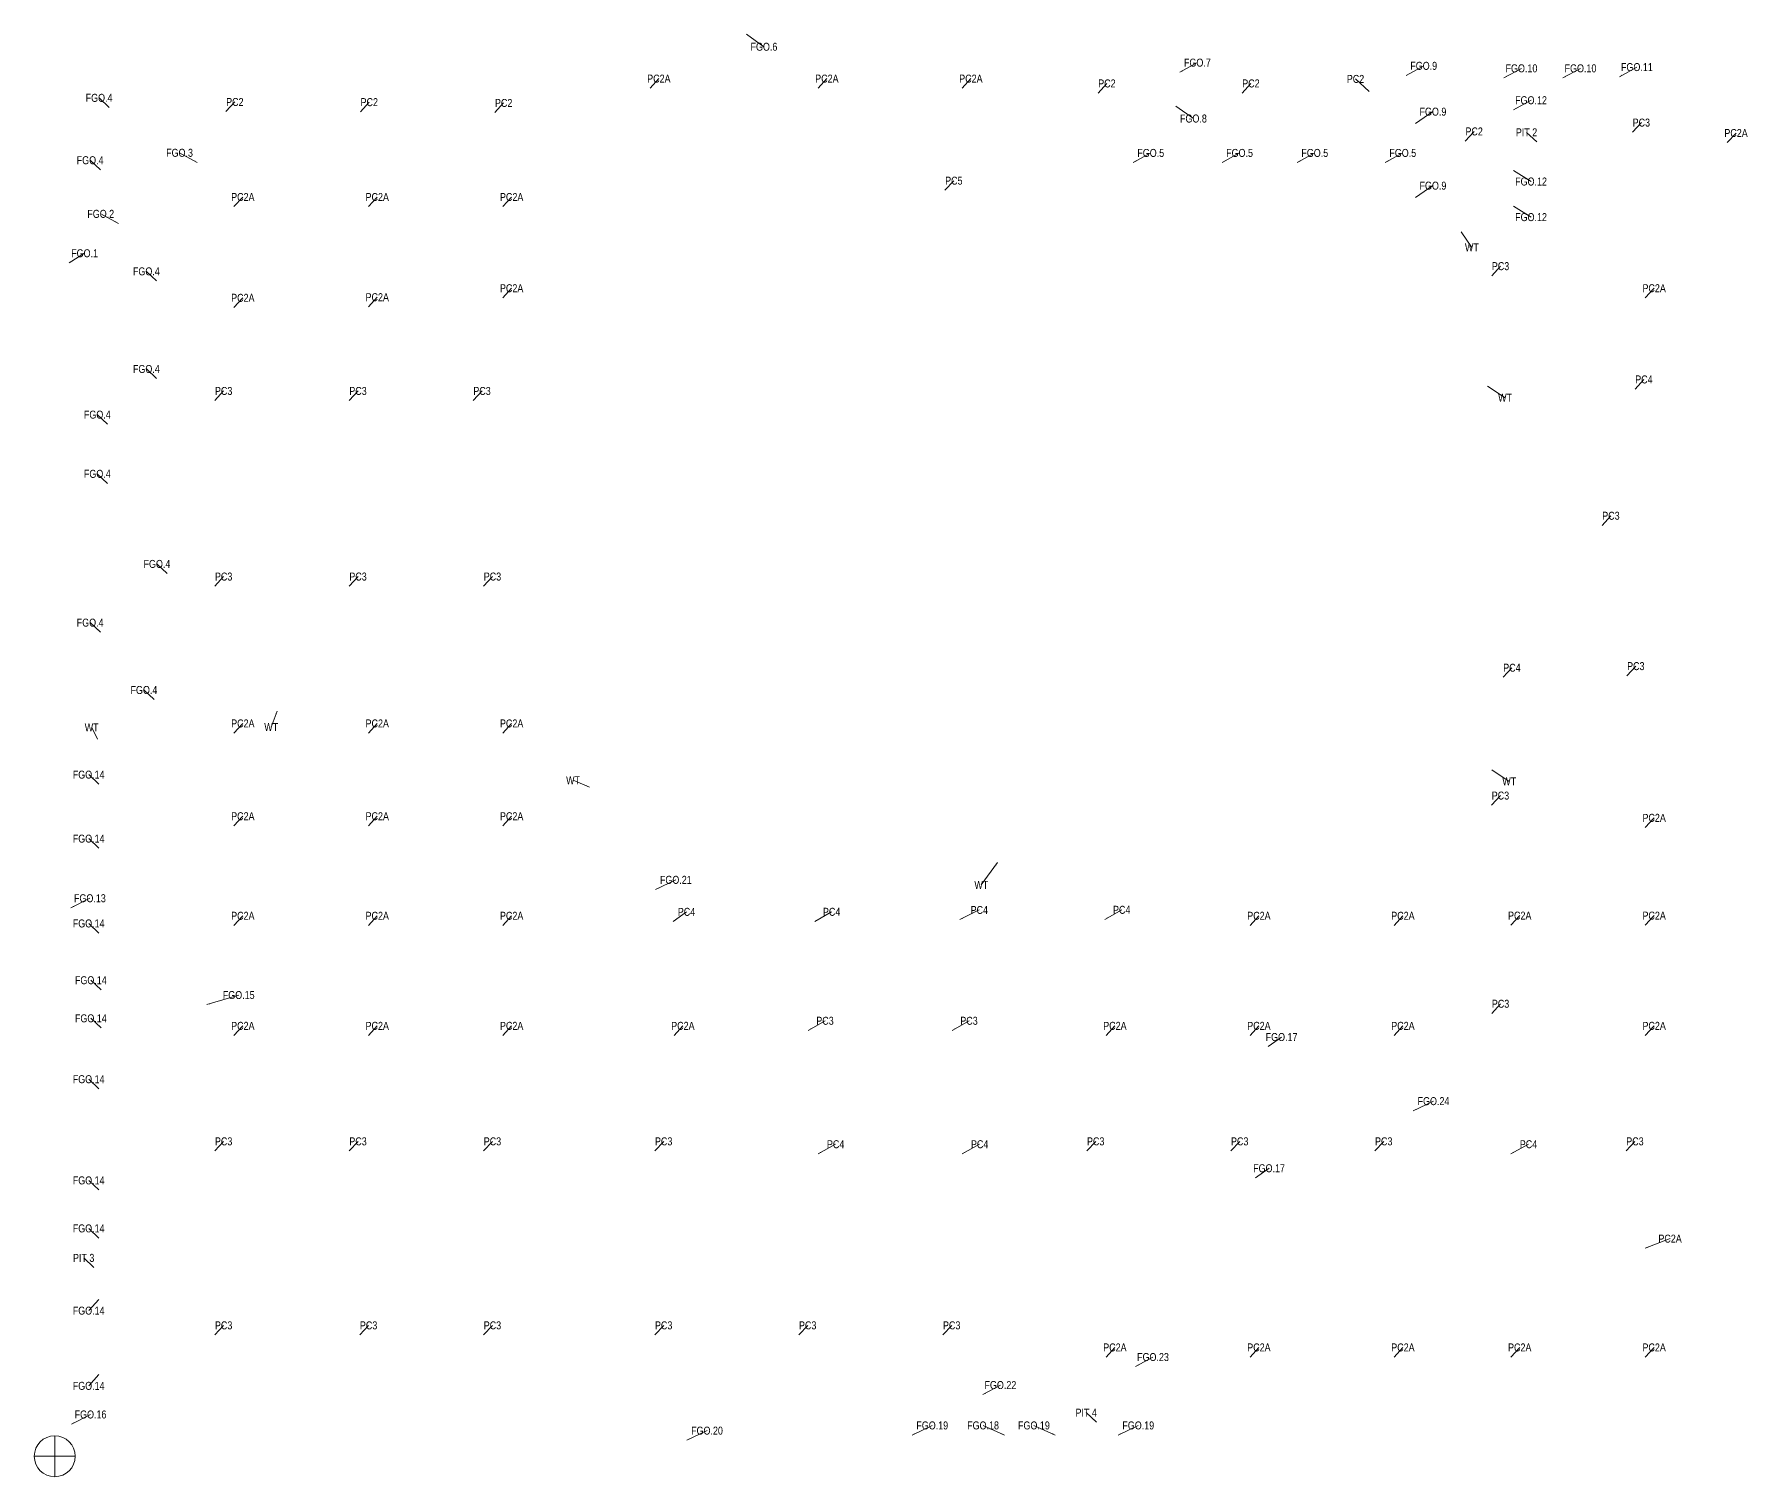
# Model space of a CAD drawing. Header units: millimetres. Extents: x -1281 to 216087, y -1281 to 89196.
# Drawn here: x -1281 to 105802, y -1281 to 88873 of the extents above; entities that cross this region are included whole.
import ezdxf
from ezdxf.enums import TextEntityAlignment as Align

# ---------------------------------------------------------------- set-up
doc = ezdxf.new("R2010")
doc.units = ezdxf.units.MM
doc.layers.get('Defpoints').update_dxf_attribs({"color": 151, "lineweight": 9})
for name, color, linetype, lineweight in [('NDC_S_ANNO', 7, 'Continuous', 20), ('NDC_S_DIM', 1, 'Continuous', 15), ('NDC_S_VN TEXT', 7, 'Continuous', 20)]:
    doc.layers.add(name, color=color, linetype=linetype, lineweight=lineweight)
doc.styles.add('ARIAL', font='arial.ttf', dxfattribs={"width": 0.8})
doc.styles.add('NDC_DIM', font='', dxfattribs={"width": 0.75})
doc.styles.get('NDC_DIM').set_extended_font_data('Dotum')
doc.dimstyles.new('NDC_dim_iso', dxfattribs={"dimtxt": 2.2, "dimasz": 1, "dimexe": 1.5, "dimexo": 2.5, "dimgap": 1, "dimtad": 1, "dimdec": 0, "dimzin": 0, "dimdsep": 46, "dimtxsty": 'NDC_DIM', "dimblk": 'DIMMARK', "dimcen": 0.09, "dimdle": 1.2, "dimclrd": 1, "dimclre": 1, "dimclrt": 3, "dimadec": 0, "dimazin": 0, "dimtfac": 1, "dimtdec": 0, "dimtix": 1, "dimtofl": 0, "dimtmove": 0, "dimatfit": 3, "dimfxl": 6, "dimfxlon": 1, "dimtolj": 1, "dimtzin": 0, "dimarcsym": 0})

# ---------------------------------------------------------------- blocks, each defined once
blk = doc.blocks.new('DIMMARK')
at = {"layer": 'NDC_S_DIM', "color": 1}
blk.add_line((-1.5, 0), (1, 0), dxfattribs=at)
at = {"layer": 'NDC_S_DIM', "color": 2, "const_width": 0.1}
blk.add_lwpolyline([(-0.42, -0.42), (0.42, 0.42)], dxfattribs=at)
blk = doc.blocks.new('*U141')
at = {"layer": 'NDC_S_ANNO', "ltscale": 0.8, "style": 'ARIAL', "width": 0.8, "flags": 1}
blk.add_attdef('CHU_THICH', text='', height=2.5, dxfattribs=at).set_placement((0, 0), align=Align.MIDDLE_CENTER)
at = {"layer": 'NDC_S_ANNO', "ltscale": 0.8, "style": 'ARIAL', "width": 0.8}
blk.add_attdef('TEN', text='', height=2.5, dxfattribs=at).set_placement((2.77, 3), align=Align.MIDDLE_CENTER)
at = {"layer": 'Defpoints'}
blk.add_leader([(0, 0), (2.77, 3)], dimstyle='NDC_dim_iso', override={"dimgap": 0.625, "dimtad": 0}, dxfattribs=at)
blk = doc.blocks.new('*U142')
at = {"layer": 'NDC_S_ANNO', "ltscale": 0.8, "style": 'ARIAL', "width": 0.8, "flags": 1}
blk.add_attdef('CHU_THICH', text='', height=2.5, dxfattribs=at).set_placement((0, 0), align=Align.MIDDLE_CENTER)
at = {"layer": 'NDC_S_ANNO', "ltscale": 0.8, "style": 'ARIAL', "width": 0.8}
blk.add_attdef('TEN', text='', height=2.5, dxfattribs=at).set_placement((2.77, 3), align=Align.MIDDLE_CENTER)
at = {"layer": 'Defpoints'}
blk.add_leader([(0, 0), (2.77, 3)], dimstyle='NDC_dim_iso', override={"dimgap": 0.625, "dimtad": 0}, dxfattribs=at)
blk = doc.blocks.new('*U135')
at = {"layer": 'NDC_S_ANNO', "ltscale": 0.8, "style": 'ARIAL', "width": 0.8, "flags": 1}
blk.add_attdef('CHU_THICH', text='', height=2.5, dxfattribs=at).set_placement((0, 0), align=Align.MIDDLE_CENTER)
at = {"layer": 'NDC_S_ANNO', "ltscale": 0.8, "style": 'ARIAL', "width": 0.8}
blk.add_attdef('TEN', text='', height=2.5, dxfattribs=at).set_placement((2.77, 3), align=Align.MIDDLE_CENTER)
at = {"layer": 'Defpoints'}
blk.add_leader([(0, 0), (2.77, 3)], dimstyle='NDC_dim_iso', override={"dimgap": 0.625, "dimtad": 0}, dxfattribs=at)
blk = doc.blocks.new('*U104')
at = {"layer": 'NDC_S_ANNO', "ltscale": 0.8, "style": 'ARIAL', "width": 0.8, "flags": 1}
blk.add_attdef('CHU_THICH', text='', height=2.5, dxfattribs=at).set_placement((0, 0), align=Align.MIDDLE_CENTER)
at = {"layer": 'NDC_S_ANNO', "ltscale": 0.8, "style": 'ARIAL', "width": 0.8}
blk.add_attdef('TEN', text='', height=2.5, dxfattribs=at).set_placement((2.77, 3), align=Align.MIDDLE_CENTER)
at = {"layer": 'Defpoints'}
blk.add_leader([(0, 0), (2.77, 3)], dimstyle='NDC_dim_iso', override={"dimgap": 0.625, "dimtad": 0}, dxfattribs=at)
blk = doc.blocks.new('*U136')
at = {"layer": 'NDC_S_ANNO', "ltscale": 0.8, "style": 'ARIAL', "width": 0.8, "flags": 1}
blk.add_attdef('CHU_THICH', text='', height=2.5, dxfattribs=at).set_placement((0, 0), align=Align.MIDDLE_CENTER)
at = {"layer": 'NDC_S_ANNO', "ltscale": 0.8, "style": 'ARIAL', "width": 0.8}
blk.add_attdef('TEN', text='', height=2.5, dxfattribs=at).set_placement((2.77, 3), align=Align.MIDDLE_CENTER)
at = {"layer": 'Defpoints'}
blk.add_leader([(0, 0), (2.77, 3)], dimstyle='NDC_dim_iso', override={"dimgap": 0.625, "dimtad": 0}, dxfattribs=at)
blk = doc.blocks.new('*U88')
at = {"layer": 'NDC_S_ANNO', "ltscale": 0.8, "style": 'ARIAL', "width": 0.8, "flags": 1}
blk.add_attdef('CHU_THICH', text='', height=2.5, dxfattribs=at).set_placement((0, 0), align=Align.MIDDLE_CENTER)
at = {"layer": 'NDC_S_ANNO', "ltscale": 0.8, "style": 'ARIAL', "width": 0.8}
blk.add_attdef('TEN', text='', height=2.5, dxfattribs=at).set_placement((2.77, 3), align=Align.MIDDLE_CENTER)
at = {"layer": 'Defpoints'}
blk.add_leader([(0, 0), (2.77, 3)], dimstyle='NDC_dim_iso', override={"dimgap": 0.625, "dimtad": 0}, dxfattribs=at)
blk = doc.blocks.new('*U137')
at = {"layer": 'NDC_S_ANNO', "ltscale": 0.8, "style": 'ARIAL', "width": 0.8, "flags": 1}
blk.add_attdef('CHU_THICH', text='', height=2.5, dxfattribs=at).set_placement((0, 0), align=Align.MIDDLE_CENTER)
at = {"layer": 'NDC_S_ANNO', "ltscale": 0.8, "style": 'ARIAL', "width": 0.8}
blk.add_attdef('TEN', text='', height=2.5, dxfattribs=at).set_placement((4.21, 3), align=Align.MIDDLE_CENTER)
at = {"layer": 'Defpoints'}
blk.add_leader([(0, 0), (4.21, 3)], dimstyle='NDC_dim_iso', override={"dimgap": 0.625, "dimtad": 0}, dxfattribs=at)
blk = doc.blocks.new('*U105')
at = {"layer": 'NDC_S_ANNO', "ltscale": 0.8, "style": 'ARIAL', "width": 0.8, "flags": 1}
blk.add_attdef('CHU_THICH', text='', height=2.5, dxfattribs=at).set_placement((0, 0), align=Align.MIDDLE_CENTER)
at = {"layer": 'NDC_S_ANNO', "ltscale": 0.8, "style": 'ARIAL', "width": 0.8}
blk.add_attdef('TEN', text='', height=2.5, dxfattribs=at).set_placement((5.26, 3), align=Align.MIDDLE_CENTER)
at = {"layer": 'Defpoints'}
blk.add_leader([(0, 0), (5.26, 3)], dimstyle='NDC_dim_iso', override={"dimgap": 0.625, "dimtad": 0}, dxfattribs=at)
blk = doc.blocks.new('*U138')
at = {"layer": 'NDC_S_ANNO', "ltscale": 0.8, "style": 'ARIAL', "width": 0.8, "flags": 1}
blk.add_attdef('CHU_THICH', text='', height=2.5, dxfattribs=at).set_placement((0, 0), align=Align.MIDDLE_CENTER)
at = {"layer": 'NDC_S_ANNO', "ltscale": 0.8, "style": 'ARIAL', "width": 0.8}
blk.add_attdef('TEN', text='', height=2.5, dxfattribs=at).set_placement((6.07, 3), align=Align.MIDDLE_CENTER)
at = {"layer": 'Defpoints'}
blk.add_leader([(0, 0), (6.07, 3)], dimstyle='NDC_dim_iso', override={"dimgap": 0.625, "dimtad": 0}, dxfattribs=at)
blk = doc.blocks.new('*U139')
at = {"layer": 'NDC_S_ANNO', "ltscale": 0.8, "style": 'ARIAL', "width": 0.8, "flags": 1}
blk.add_attdef('CHU_THICH', text='', height=2.5, dxfattribs=at).set_placement((0, 0), align=Align.MIDDLE_CENTER)
at = {"layer": 'NDC_S_ANNO', "ltscale": 0.8, "style": 'ARIAL', "width": 0.8}
blk.add_attdef('TEN', text='', height=2.5, dxfattribs=at).set_placement((5.3, 3), align=Align.MIDDLE_CENTER)
at = {"layer": 'Defpoints'}
blk.add_leader([(0, 0), (5.3, 3)], dimstyle='NDC_dim_iso', override={"dimgap": 0.625, "dimtad": 0}, dxfattribs=at)
blk = doc.blocks.new('*U124')
at = {"layer": 'NDC_S_ANNO', "ltscale": 0.8, "style": 'ARIAL', "width": 0.8, "flags": 1}
blk.add_attdef('CHU_THICH', text='', height=2.5, dxfattribs=at).set_placement((0, 0), align=Align.MIDDLE_CENTER)
at = {"layer": 'NDC_S_ANNO', "ltscale": 0.8, "style": 'ARIAL', "width": 0.8}
blk.add_attdef('TEN', text='', height=2.5, dxfattribs=at).set_placement((5.5, 3), align=Align.MIDDLE_CENTER)
at = {"layer": 'Defpoints'}
blk.add_leader([(0, 0), (5.5, 3)], dimstyle='NDC_dim_iso', override={"dimgap": 0.625, "dimtad": 0}, dxfattribs=at)
blk = doc.blocks.new('*U122')
at = {"layer": 'NDC_S_ANNO', "ltscale": 0.8, "style": 'ARIAL', "width": 0.8, "flags": 1}
blk.add_attdef('CHU_THICH', text='', height=2.5, dxfattribs=at).set_placement((0, 0), align=Align.MIDDLE_CENTER)
at = {"layer": 'NDC_S_ANNO', "ltscale": 0.8, "style": 'ARIAL', "width": 0.8}
blk.add_attdef('TEN', text='', height=2.5, dxfattribs=at).set_placement((2.77, 3), align=Align.MIDDLE_CENTER)
at = {"layer": 'Defpoints'}
blk.add_leader([(0, 0), (2.77, 3)], dimstyle='NDC_dim_iso', override={"dimgap": 0.625, "dimtad": 0}, dxfattribs=at)
blk = doc.blocks.new('*U86')
at = {"layer": 'NDC_S_ANNO', "ltscale": 0.8, "style": 'ARIAL', "width": 0.8, "flags": 1}
blk.add_attdef('CHU_THICH', text='', height=2.5, dxfattribs=at).set_placement((0, 0), align=Align.MIDDLE_CENTER)
at = {"layer": 'NDC_S_ANNO', "ltscale": 0.8, "style": 'ARIAL', "width": 0.8}
blk.add_attdef('TEN', text='', height=2.5, dxfattribs=at).set_placement((5.47, 3), align=Align.MIDDLE_CENTER)
at = {"layer": 'Defpoints'}
blk.add_leader([(0, 0), (5.47, 3)], dimstyle='NDC_dim_iso', override={"dimgap": 0.625, "dimtad": 0}, dxfattribs=at)
blk = doc.blocks.new('*U97')
at = {"layer": 'NDC_S_ANNO', "ltscale": 0.8, "style": 'ARIAL', "width": 0.8, "flags": 1}
blk.add_attdef('CHU_THICH', text='', height=2.5, dxfattribs=at).set_placement((0, 0), align=Align.MIDDLE_CENTER)
at = {"layer": 'NDC_S_ANNO', "ltscale": 0.8, "style": 'ARIAL', "width": 0.8}
blk.add_attdef('TEN', text='', height=2.5, dxfattribs=at).set_placement((5.98, 3), align=Align.MIDDLE_CENTER)
at = {"layer": 'Defpoints'}
blk.add_leader([(0, 0), (5.98, 3)], dimstyle='NDC_dim_iso', override={"dimgap": 0.625, "dimtad": 0}, dxfattribs=at)
blk = doc.blocks.new('*U121')
at = {"layer": 'NDC_S_ANNO', "ltscale": 0.8, "style": 'ARIAL', "width": 0.8, "flags": 1}
blk.add_attdef('CHU_THICH', text='', height=2.5, dxfattribs=at).set_placement((0, 0), align=Align.MIDDLE_CENTER)
at = {"layer": 'NDC_S_ANNO', "ltscale": 0.8, "style": 'ARIAL', "width": 0.8}
blk.add_attdef('TEN', text='', height=2.5, dxfattribs=at).set_placement((4.82, 3), align=Align.MIDDLE_CENTER)
at = {"layer": 'Defpoints'}
blk.add_leader([(0, 0), (4.82, 3)], dimstyle='NDC_dim_iso', override={"dimgap": 0.625, "dimtad": 0}, dxfattribs=at)
blk = doc.blocks.new('*U123')
at = {"layer": 'NDC_S_ANNO', "ltscale": 0.8, "style": 'ARIAL', "width": 0.8, "flags": 1}
blk.add_attdef('CHU_THICH', text='', height=2.5, dxfattribs=at).set_placement((0, 0), align=Align.MIDDLE_CENTER)
at = {"layer": 'NDC_S_ANNO', "ltscale": 0.8, "style": 'ARIAL', "width": 0.8}
blk.add_attdef('TEN', text='', height=2.5, dxfattribs=at).set_placement((-4.3, 3.91), align=Align.MIDDLE_CENTER)
at = {"layer": 'Defpoints'}
blk.add_leader([(0, 0), (-4.3, 3.91)], dimstyle='NDC_dim_iso', override={"dimgap": 0.625, "dimtad": 0}, dxfattribs=at)
blk = doc.blocks.new('*U117')
at = {"layer": 'NDC_S_ANNO', "ltscale": 0.8, "style": 'ARIAL', "width": 0.8, "flags": 1}
blk.add_attdef('CHU_THICH', text='', height=2.5, dxfattribs=at).set_placement((0, 0), align=Align.MIDDLE_CENTER)
at = {"layer": 'NDC_S_ANNO', "ltscale": 0.8, "style": 'ARIAL', "width": 0.8}
blk.add_attdef('TEN', text='', height=2.5, dxfattribs=at).set_placement((-1.83, -5), align=Align.MIDDLE_CENTER)
at = {"layer": 'Defpoints'}
blk.add_leader([(0, 0), (-1.83, -5)], dimstyle='NDC_dim_iso', override={"dimgap": 0.625, "dimtad": 0}, dxfattribs=at)
blk = doc.blocks.new('*U118')
at = {"layer": 'NDC_S_ANNO', "ltscale": 0.8, "style": 'ARIAL', "width": 0.8, "flags": 1}
blk.add_attdef('CHU_THICH', text='', height=2.5, dxfattribs=at).set_placement((0, 0), align=Align.MIDDLE_CENTER)
at = {"layer": 'NDC_S_ANNO', "ltscale": 0.8, "style": 'ARIAL', "width": 0.8}
blk.add_attdef('TEN', text='', height=2.5, dxfattribs=at).set_placement((-5.09, 2.14), align=Align.MIDDLE_CENTER)
at = {"layer": 'Defpoints'}
blk.add_leader([(0, 0), (-5.09, 2.14)], dimstyle='NDC_dim_iso', override={"dimgap": 0.625, "dimtad": 0}, dxfattribs=at)
blk = doc.blocks.new('*U119')
at = {"layer": 'NDC_S_ANNO', "ltscale": 0.8, "style": 'ARIAL', "width": 0.8, "flags": 1}
blk.add_attdef('CHU_THICH', text='', height=2.5, dxfattribs=at).set_placement((0, 0), align=Align.MIDDLE_CENTER)
at = {"layer": 'NDC_S_ANNO', "ltscale": 0.8, "style": 'ARIAL', "width": 0.8}
blk.add_attdef('TEN', text='', height=2.5, dxfattribs=at).set_placement((-5.09, -6.95), align=Align.MIDDLE_CENTER)
at = {"layer": 'Defpoints'}
blk.add_leader([(0, 0), (-5.09, -6.95)], dimstyle='NDC_dim_iso', override={"dimgap": 0.625, "dimtad": 0}, dxfattribs=at)
blk = doc.blocks.new('*U112')
at = {"layer": 'NDC_S_ANNO', "ltscale": 0.8, "style": 'ARIAL', "width": 0.8, "flags": 1}
blk.add_attdef('CHU_THICH', text='', height=2.5, dxfattribs=at).set_placement((0, 0), align=Align.MIDDLE_CENTER)
at = {"layer": 'NDC_S_ANNO', "ltscale": 0.8, "style": 'ARIAL', "width": 0.8}
blk.add_attdef('TEN', text='', height=2.5, dxfattribs=at).set_placement((5.49, -3.59), align=Align.MIDDLE_CENTER)
at = {"layer": 'Defpoints'}
blk.add_leader([(0, 0), (5.49, -3.59)], dimstyle='NDC_dim_iso', override={"dimgap": 0.625, "dimtad": 0}, dxfattribs=at)
blk = doc.blocks.new('*U113')
at = {"layer": 'NDC_S_ANNO', "ltscale": 0.8, "style": 'ARIAL', "width": 0.8, "flags": 1}
blk.add_attdef('CHU_THICH', text='', height=2.5, dxfattribs=at).set_placement((0, 0), align=Align.MIDDLE_CENTER)
at = {"layer": 'NDC_S_ANNO', "ltscale": 0.8, "style": 'ARIAL', "width": 0.8}
blk.add_attdef('TEN', text='', height=2.5, dxfattribs=at).set_placement((7.75, 3), align=Align.MIDDLE_CENTER)
at = {"layer": 'Defpoints'}
blk.add_leader([(0, 0), (7.75, 3)], dimstyle='NDC_dim_iso', override={"dimgap": 0.625, "dimtad": 0}, dxfattribs=at)
blk = doc.blocks.new('*U96')
at = {"layer": 'NDC_S_ANNO', "ltscale": 0.8, "style": 'ARIAL', "width": 0.8, "flags": 1}
blk.add_attdef('CHU_THICH', text='', height=2.5, dxfattribs=at).set_placement((0, 0), align=Align.MIDDLE_CENTER)
at = {"layer": 'NDC_S_ANNO', "ltscale": 0.8, "style": 'ARIAL', "width": 0.8}
blk.add_attdef('TEN', text='', height=2.5, dxfattribs=at).set_placement((-3.2, 3), align=Align.MIDDLE_CENTER)
at = {"layer": 'Defpoints'}
blk.add_leader([(0, 0), (-3.2, 3)], dimstyle='NDC_dim_iso', override={"dimgap": 0.625, "dimtad": 0}, dxfattribs=at)
blk = doc.blocks.new('*U102')
at = {"layer": 'NDC_S_ANNO', "ltscale": 0.8, "style": 'ARIAL', "width": 0.8}
blk.add_attdef('TEN', text='', height=2.5, dxfattribs=at).set_placement((-5.51, 3), align=Align.MIDDLE_CENTER)
at = {"layer": 'NDC_S_ANNO', "ltscale": 0.8, "style": 'ARIAL', "width": 0.8, "flags": 1}
blk.add_attdef('CHU_THICH', text='', height=2.5, dxfattribs=at).set_placement((0, 0), align=Align.MIDDLE_CENTER)
at = {"layer": 'Defpoints'}
blk.add_leader([(0, 0), (-5.51, 3)], dimstyle='NDC_dim_iso', override={"dimgap": 0.625, "dimtad": 0}, dxfattribs=at)
blk = doc.blocks.new('*U107')
at = {"layer": 'NDC_S_ANNO', "ltscale": 0.8, "style": 'ARIAL', "width": 0.8, "flags": 1}
blk.add_attdef('CHU_THICH', text='', height=2.5, dxfattribs=at).set_placement((0, 0), align=Align.MIDDLE_CENTER)
at = {"layer": 'NDC_S_ANNO', "ltscale": 0.8, "style": 'ARIAL', "width": 0.8}
blk.add_attdef('TEN', text='', height=2.5, dxfattribs=at).set_placement((5.47, -3.9), align=Align.MIDDLE_CENTER)
at = {"layer": 'Defpoints'}
blk.add_leader([(0, 0), (5.47, -3.9)], dimstyle='NDC_dim_iso', override={"dimgap": 0.625, "dimtad": 0}, dxfattribs=at)
blk = doc.blocks.new('*U116')
at = {"layer": 'NDC_S_ANNO', "ltscale": 0.8, "style": 'ARIAL', "width": 0.8, "flags": 1}
blk.add_attdef('CHU_THICH', text='', height=2.5, dxfattribs=at).set_placement((0, 0), align=Align.MIDDLE_CENTER)
at = {"layer": 'NDC_S_ANNO', "ltscale": 0.8, "style": 'ARIAL', "width": 0.8}
blk.add_attdef('TEN', text='', height=2.5, dxfattribs=at).set_placement((5.47, -3.82), align=Align.MIDDLE_CENTER)
at = {"layer": 'Defpoints'}
blk.add_leader([(0, 0), (5.47, -3.82)], dimstyle='NDC_dim_iso', override={"dimgap": 0.625, "dimtad": 0}, dxfattribs=at)
blk = doc.blocks.new('*U95')
at = {"layer": 'NDC_S_ANNO', "ltscale": 0.8, "style": 'ARIAL', "width": 0.8, "flags": 1}
blk.add_attdef('CHU_THICH', text='', height=2.5, dxfattribs=at).set_placement((0, 0), align=Align.MIDDLE_CENTER)
at = {"layer": 'NDC_S_ANNO', "ltscale": 0.8, "style": 'ARIAL', "width": 0.8}
blk.add_attdef('TEN', text='', height=2.5, dxfattribs=at).set_placement((5.47, 3.68), align=Align.MIDDLE_CENTER)
at = {"layer": 'Defpoints'}
blk.add_leader([(0, 0), (5.47, 3.68)], dimstyle='NDC_dim_iso', override={"dimgap": 0.625, "dimtad": 0}, dxfattribs=at)
blk = doc.blocks.new('*U109')
at = {"layer": 'NDC_S_ANNO', "ltscale": 0.8, "style": 'ARIAL', "width": 0.8, "flags": 1}
blk.add_attdef('CHU_THICH', text='', height=2.5, dxfattribs=at).set_placement((0, 0), align=Align.MIDDLE_CENTER)
at = {"layer": 'NDC_S_ANNO', "ltscale": 0.8, "style": 'ARIAL', "width": 0.8}
blk.add_attdef('TEN', text='', height=2.5, dxfattribs=at).set_placement((5.47, -3.4), align=Align.MIDDLE_CENTER)
at = {"layer": 'Defpoints'}
blk.add_leader([(0, 0), (5.47, -3.4)], dimstyle='NDC_dim_iso', override={"dimgap": 0.625, "dimtad": 0}, dxfattribs=at)
blk = doc.blocks.new('*U108')
at = {"layer": 'NDC_S_ANNO', "ltscale": 0.8, "style": 'ARIAL', "width": 0.8}
blk.add_attdef('TEN', text='', height=2.5, dxfattribs=at).set_placement((-6.68, 3), align=Align.MIDDLE_CENTER)
at = {"layer": 'NDC_S_ANNO', "ltscale": 0.8, "style": 'ARIAL', "width": 0.8, "flags": 1}
blk.add_attdef('CHU_THICH', text='', height=2.5, dxfattribs=at).set_placement((0, 0), align=Align.MIDDLE_CENTER)
at = {"layer": 'Defpoints'}
blk.add_leader([(0, 0), (-6.68, 3)], dimstyle='NDC_dim_iso', override={"dimgap": 0.625, "dimtad": 0}, dxfattribs=at)
blk = doc.blocks.new('*U77')
at = {"layer": 'NDC_S_ANNO', "ltscale": 0.8, "style": 'ARIAL', "width": 0.8, "flags": 1}
blk.add_attdef('CHU_THICH', text='', height=2.5, dxfattribs=at).set_placement((0, 0), align=Align.MIDDLE_CENTER)
at = {"layer": 'NDC_S_ANNO', "ltscale": 0.8, "style": 'ARIAL', "width": 0.8}
blk.add_attdef('TEN', text='', height=2.5, dxfattribs=at).set_placement((6.32, 3), align=Align.MIDDLE_CENTER)
at = {"layer": 'Defpoints'}
blk.add_leader([(0, 0), (6.32, 3)], dimstyle='NDC_dim_iso', override={"dimgap": 0.625, "dimtad": 0}, dxfattribs=at)
blk = doc.blocks.new('*U110')
at = {"layer": 'NDC_S_ANNO', "ltscale": 0.8, "style": 'ARIAL', "width": 0.8, "flags": 1}
blk.add_attdef('CHU_THICH', text='', height=2.5, dxfattribs=at).set_placement((0, 0), align=Align.MIDDLE_CENTER)
at = {"layer": 'NDC_S_ANNO', "ltscale": 0.8, "style": 'ARIAL', "width": 0.8}
blk.add_attdef('TEN', text='', height=2.5, dxfattribs=at).set_placement((4.2, 3), align=Align.MIDDLE_CENTER)
at = {"layer": 'Defpoints'}
blk.add_leader([(0, 0), (4.2, 3)], dimstyle='NDC_dim_iso', override={"dimgap": 0.625, "dimtad": 0}, dxfattribs=at)
blk = doc.blocks.new('*U75')
at = {"layer": 'NDC_S_ANNO', "ltscale": 0.8, "style": 'ARIAL', "width": 0.8, "flags": 1}
blk.add_attdef('CHU_THICH', text='', height=2.5, dxfattribs=at).set_placement((0, 0), align=Align.MIDDLE_CENTER)
at = {"layer": 'NDC_S_ANNO', "ltscale": 0.8, "style": 'ARIAL', "width": 0.8}
blk.add_attdef('TEN', text='', height=2.5, dxfattribs=at).set_placement((-3.2, -3.5), align=Align.MIDDLE_CENTER)
at = {"layer": 'Defpoints'}
blk.add_leader([(0, 0), (-3.2, -3.5)], dimstyle='NDC_dim_iso', override={"dimgap": 0.625, "dimtad": 0}, dxfattribs=at)
blk = doc.blocks.new('*U76')
at = {"layer": 'NDC_S_ANNO', "ltscale": 0.8, "style": 'ARIAL', "width": 0.8, "flags": 1}
blk.add_attdef('CHU_THICH', text='', height=2.5, dxfattribs=at).set_placement((0, 0), align=Align.MIDDLE_CENTER)
at = {"layer": 'NDC_S_ANNO', "ltscale": 0.8, "style": 'ARIAL', "width": 0.8}
blk.add_attdef('TEN', text='', height=2.5, dxfattribs=at).set_placement((9.98, 3), align=Align.MIDDLE_CENTER)
at = {"layer": 'Defpoints'}
blk.add_leader([(0, 0), (9.98, 3)], dimstyle='NDC_dim_iso', override={"dimgap": 0.625, "dimtad": 0}, dxfattribs=at)
blk = doc.blocks.new('*U101')
at = {"layer": 'NDC_S_ANNO', "ltscale": 0.8, "style": 'ARIAL', "width": 0.8, "flags": 1}
blk.add_attdef('CHU_THICH', text='', height=2.5, dxfattribs=at).set_placement((0, 0), align=Align.MIDDLE_CENTER)
at = {"layer": 'NDC_S_ANNO', "ltscale": 0.8, "style": 'ARIAL', "width": 0.8}
blk.add_attdef('TEN', text='', height=2.5, dxfattribs=at).set_placement((-1.83, 3.65), align=Align.MIDDLE_CENTER)
at = {"layer": 'Defpoints'}
blk.add_leader([(0, 0), (-1.83, 3.65)], dimstyle='NDC_dim_iso', override={"dimgap": 0.625, "dimtad": 0}, dxfattribs=at)
blk = doc.blocks.new('*U103')
at = {"layer": 'NDC_S_ANNO', "ltscale": 0.8, "style": 'ARIAL', "width": 0.8, "flags": 1}
blk.add_attdef('CHU_THICH', text='', height=2.5, dxfattribs=at).set_placement((0, 0), align=Align.MIDDLE_CENTER)
at = {"layer": 'NDC_S_ANNO', "ltscale": 0.8, "style": 'ARIAL', "width": 0.8}
blk.add_attdef('TEN', text='', height=2.5, dxfattribs=at).set_placement((3.32, -4.84), align=Align.MIDDLE_CENTER)
at = {"layer": 'Defpoints'}
blk.add_leader([(0, 0), (3.32, -4.84)], dimstyle='NDC_dim_iso', override={"dimgap": 0.625, "dimtad": 0}, dxfattribs=at)

msp = doc.modelspace()

# ---------------------------------------------------------------- linework, layer by layer
at = {"layer": 'Defpoints'}
for p, q in [((0, 1281), (0, -1281)), ((0, 1281), (0, -1281)), ((-1281, 0), (1281, 0)), ((-1281, 0), (1281, 0))]:
    msp.add_line(p, q, dxfattribs=at)
msp.add_circle((0, 0), 1281, dxfattribs=at)
msp.add_circle((0, 0), 1281, dxfattribs=at)

# ---------------------------------------------------------------- block references
at = {"layer": 'NDC_S_VN TEXT', "xscale": 200, "yscale": 200, "zscale": 200}
for name, p, values in [('*U107', (43226, 88873), {'TEN': 'FGO.6'}), ('*U86', (70315, 86500), {'TEN': 'FGO.7'}), ('*U86', (84458, 86300), {'TEN': 'FGO.9'}), ('*U86', (90567, 86143), {'TEN': 'FGO.10'}), ('*U86', (94257, 86143), {'TEN': 'FGO.10'}), ('*U86', (97782, 86222), {'TEN': 'FGO.11'}), ('*U88', (37200, 85500), {'TEN': 'PC2A'}), ('*U88', (47700, 85500), {'TEN': 'PC2A'}), ('*U88', (56700, 85500), {'TEN': 'PC2A'}), ('*U122', (65200, 85200), {'TEN': 'PC2'}), ('*U122', (74200, 85200), {'TEN': 'PC2'}), ('*U123', (82150, 85300), {'TEN': 'PC2'}), ('*U96', (3409, 84300), {'TEN': 'FGO.4'}), ('*U135', (10700, 84040), {'TEN': 'PC2'}), ('*U142', (19100, 84030), {'TEN': 'PC2'}), ('*U141', (27500, 83980), {'TEN': 'PC2'}), ('*U86', (91165, 84150), {'TEN': 'FGO.12'}), ('*U116', (70067, 84370), {'TEN': 'FGO.8'}), ('*U95', (85035, 83300), {'TEN': 'FGO.9'}), ('*U104', (98600, 82753), {'TEN': 'PC3'}), ('*U122', (88150, 82200), {'TEN': 'PC2'}), ('*U96', (92617, 82143), {'TEN': 'PIT 2'}), ('*U88', (104519, 82100), {'TEN': 'PC2A'}), ('*U102', (8900, 80865), {'TEN': 'FGO.3'}), ('*U86', (67400, 80856), {'TEN': 'FGO.5'}), ('*U86', (72950, 80856), {'TEN': 'FGO.5'}), ('*U86', (77650, 80856), {'TEN': 'FGO.5'}), ('*U86', (83150, 80856), {'TEN': 'FGO.5'}), ('*U96', (2851, 80400), {'TEN': 'FGO.4'}), ('*U109', (91165, 80350), {'TEN': 'FGO.12'}), ('*U136', (55635, 79122), {'TEN': 'PC5'}), ('*U95', (85035, 78675), {'TEN': 'FGO.9'}), ('*U88', (11200, 78100), {'TEN': 'PC2A'}), ('*U88', (11200, 78100), {'TEN': 'PC2A'}), ('*U88', (19600, 78100), {'TEN': 'PC2A'}), ('*U88', (28000, 78100), {'TEN': 'PC2A'}), ('*U102', (3975, 77049), {'TEN': 'FGO.2'}), ('*U109', (91165, 78125), {'TEN': 'FGO.12'}), ('*U103', (87900, 76521), {'TEN': 'WT'}), ('*U121', (900, 74585), {'TEN': 'FGO.1'}), ('*U96', (6365, 73454), {'TEN': 'FGO.4'}), ('*U88', (89800, 73780), {'TEN': 'PC3'}), ('*U122', (28000, 72400), {'TEN': 'PC2A'}), ('*U88', (99400, 72400), {'TEN': 'PC2A'}), ('*U122', (11200, 71800), {'TEN': 'PC2A'}), ('*U122', (19600, 71840), {'TEN': 'PC2A'}), ('*U96', (6365, 67354), {'TEN': 'FGO.4'}), ('*U104', (98760, 66700), {'TEN': 'PC4'}), ('*U104', (10000, 65980), {'TEN': 'PC3'}), ('*U104', (18400, 65980), {'TEN': 'PC3'}), ('*U88', (26150, 65980), {'TEN': 'PC3'}), ('*U112', (89540, 66875), {'TEN': 'WT'}), ('*U96', (3300, 64500), {'TEN': 'FGO.4'}), ('*U96', (3300, 60800), {'TEN': 'FGO.4'}), ('*U104', (96700, 58180), {'TEN': 'PC3'}), ('*U96', (7026, 55170), {'TEN': 'FGO.4'}), ('*U104', (10000, 54380), {'TEN': 'PC3'}), ('*U104', (18400, 54380), {'TEN': 'PC3'}), ('*U88', (26800, 54380), {'TEN': 'PC3'}), ('*U96', (2851, 51500), {'TEN': 'FGO.4'}), ('*U104', (90513, 48682), {'TEN': 'PC4'}), ('*U104', (98254, 48782), {'TEN': 'PC3'}), ('*U96', (6212, 47290), {'TEN': 'FGO.4'}), ('*U88', (11200, 45200), {'TEN': 'PC2A'}), ('*U117', (13893, 46574), {'TEN': 'WT'}), ('*U88', (19600, 45200), {'TEN': 'PC2A'}), ('*U88', (28000, 45200), {'TEN': 'PC2A'}), ('*U101', (2673, 44820), {'TEN': 'WT'}), ('*U96', (2759, 42000), {'TEN': 'FGO.14'}), ('*U112', (89800, 42899), {'TEN': 'WT'}), ('*U118', (33409, 41825), {'TEN': 'WT'}), ('*U104', (89794, 40690), {'TEN': 'PC3'}), ('*U88', (11200, 39400), {'TEN': 'PC2A'}), ('*U88', (19600, 39400), {'TEN': 'PC2A'}), ('*U88', (28000, 39400), {'TEN': 'PC2A'}), ('*U88', (99400, 39300), {'TEN': 'PC2A'}), ('*U96', (2759, 38000), {'TEN': 'FGO.14'}), ('*U119', (58924, 37100), {'TEN': 'WT'}), ('*U77', (37550, 35425), {'TEN': 'FGO.21'}), ('*U97', (1000, 34275), {'TEN': 'FGO.13'}), ('*U137', (38639, 33425), {'TEN': 'PC4'}), ('*U105', (47499, 33426), {'TEN': 'PC4'}), ('*U138', (56566, 33540), {'TEN': 'PC4'}), ('*U139', (65620, 33551), {'TEN': 'PC4'}), ('*U96', (2759, 32700), {'TEN': 'FGO.14'}), ('*U88', (11200, 33178), {'TEN': 'PC2A'}), ('*U88', (19600, 33178), {'TEN': 'PC2A'}), ('*U88', (28000, 33178), {'TEN': 'PC2A'}), ('*U88', (74700, 33178), {'TEN': 'PC2A'}), ('*U88', (83700, 33178), {'TEN': 'PC2A'}), ('*U88', (91000, 33188), {'TEN': 'PC2A'}), ('*U88', (99400, 33188), {'TEN': 'PC2A'}), ('*U96', (2896, 29150), {'TEN': 'FGO.14'}), ('*U76', (9500, 28225), {'TEN': 'FGO.15'}), ('*U104', (89800, 27680), {'TEN': 'PC3'}), ('*U96', (2896, 26770), {'TEN': 'FGO.14'}), ('*U88', (11200, 26300), {'TEN': 'PC2A'}), ('*U88', (19600, 26300), {'TEN': 'PC2A'}), ('*U88', (28000, 26300), {'TEN': 'PC2A'}), ('*U88', (38700, 26300), {'TEN': 'PC2A'}), ('*U105', (47085, 26617), {'TEN': 'PC3'}), ('*U105', (56085, 26617), {'TEN': 'PC3'}), ('*U88', (65700, 26300), {'TEN': 'PC2A'}), ('*U88', (74700, 26300), {'TEN': 'PC2A'}), ('*U88', (83700, 26300), {'TEN': 'PC2A'}), ('*U88', (99400, 26300), {'TEN': 'PC2A'}), ('*U110', (75830, 25600), {'TEN': 'FGO.17'}), ('*U96', (2759, 22965), {'TEN': 'FGO.14'}), ('*U77', (84900, 21594), {'TEN': 'FGO.24'}), ('*U104', (10000, 19080), {'TEN': 'PC3'}), ('*U104', (18400, 19080), {'TEN': 'PC3'}), ('*U104', (26800, 19080), {'TEN': 'PC3'}), ('*U104', (37500, 19080), {'TEN': 'PC3'}), ('*U124', (47700, 18900), {'TEN': 'PC4'}), ('*U124', (56700, 18900), {'TEN': 'PC4'}), ('*U104', (64500, 19080), {'TEN': 'PC3'}), ('*U104', (73500, 19080), {'TEN': 'PC3'}), ('*U104', (82500, 19080), {'TEN': 'PC3'}), ('*U124', (91000, 18900), {'TEN': 'PC4'}), ('*U104', (98200, 19080), {'TEN': 'PC3'}), ('*U110', (75046, 17400), {'TEN': 'FGO.17'}), ('*U96', (2759, 16640), {'TEN': 'FGO.14'}), ('*U96', (2759, 13640), {'TEN': 'FGO.14'}), ('*U113', (99400, 13000), {'TEN': 'PC2A'}), ('*U96', (2448, 11797), {'TEN': 'PIT 3'}), ('*U75', (2759, 9800), {'TEN': 'FGO.14'}), ('*U104', (10000, 7580), {'TEN': 'PC3'}), ('*U104', (19060, 7580), {'TEN': 'PC3'}), ('*U104', (26800, 7580), {'TEN': 'PC3'}), ('*U104', (37500, 7580), {'TEN': 'PC3'}), ('*U104', (46500, 7580), {'TEN': 'PC3'}), ('*U104', (55500, 7580), {'TEN': 'PC3'}), ('*U88', (65700, 6200), {'TEN': 'PC2A'}), ('*U86', (67540, 5600), {'TEN': 'FGO.23'}), ('*U88', (74700, 6200), {'TEN': 'PC2A'}), ('*U88', (83700, 6200), {'TEN': 'PC2A'}), ('*U88', (91000, 6200), {'TEN': 'PC2A'}), ('*U88', (99400, 6200), {'TEN': 'PC2A'}), ('*U75', (2759, 5100), {'TEN': 'FGO.14'}), ('*U86', (58003, 3850), {'TEN': 'FGO.22'}), ('*U97', (1040, 2011), {'TEN': 'FGO.16'}), ('*U77', (53575, 1327), {'TEN': 'FGO.19'}), ('*U108', (59350, 1327), {'TEN': 'FGO.18'}), ('*U108', (62530, 1327), {'TEN': 'FGO.19'}), ('*U96', (65099, 2125), {'TEN': 'PIT 4'}), ('*U77', (66450, 1327), {'TEN': 'FGO.19'}), ('*U77', (39498, 1000), {'TEN': 'FGO.20'})]:
    msp.add_blockref(name, p, dxfattribs=at).add_auto_attribs(values)

doc.saveas('drawing.dxf')
